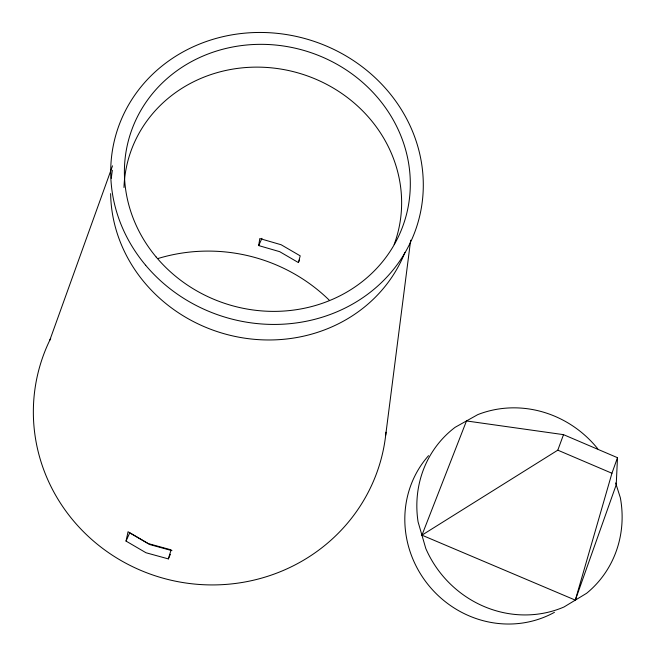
<?xml version="1.0" encoding="UTF-8"?>
<svg xmlns="http://www.w3.org/2000/svg" width="656" height="656" viewBox="0 0 656 656"><rect width="100%" height="100%" fill="white"/><g stroke="black" fill="none" stroke-linecap="round" stroke-linejoin="round"><path stroke-width="0.98" d="M617.493 457.691L616.222 484.784L575.328 600.125L421.939 535.165L466.482 420.947L563.52 434.649L617.493 457.691L611.941 473.255L575.328 600.125M385.687 435.24L410.664 240.203M258.694 245.582L259.801 238.554L281.129 244.745L300.202 255.848L298.39 262.564L279.653 251.658L258.694 245.582L261.957 238.308M126.034 541.085L128.059 531.737L148.371 543.603L171.101 549.859L168.346 558.896L146.001 552.754L126.034 541.085L129.724 532.869L149.658 544.521L171.962 550.655M49.807 340.185L112.52 165.829M421.939 535.165L557.797 450.164L563.52 434.649M168.346 558.896L170.355 554.312M298.39 262.564L299.587 259.833M557.797 450.164L611.941 473.255M615.631 482.947L620.338 497.691A105.895 100.22 49.6 0 1 586.62 593.278L563.988 606.997A105.895 100.22 49.6 0 1 425.801 548.514L418.077 521.873A105.895 100.22 49.6 0 1 455.133 427.302L477.773 414.625A105.895 100.22 49.6 0 1 597.796 448.843M386.007 432.206A176.915 170.585 10.3 0 1 162.942 578.149A176.915 170.585 10.3 0 1 50.701 338.373M404.932 252.437A152.7 141.261 16.5 0 1 236.824 336.79A152.7 141.261 16.5 0 1 110.634 193.618M111.307 178.317A152.7 141.261 16.5 0 1 112.373 170.322M123.976 187.518A139.679 129.207 16.5 0 1 287.754 70.356A139.679 129.207 16.5 0 1 394.158 244.499M157.973 258.521A168.444 162.409 10.4 0 1 329.468 300.382M554.468 612.302A101.811 96.703 50.3 0 1 428.163 584.742A101.811 96.703 50.3 0 1 428.54 455.674M145.681 265.286A157.276 144.927 16.7 0 0 412.993 236.668A157.276 144.927 16.7 0 0 242.335 33.399A157.276 144.927 16.7 0 0 145.681 265.286M156.169 257.021A143.861 132.553 16.7 0 0 400.767 231.412A143.861 132.553 16.7 0 0 245.131 45.157A143.861 132.553 16.7 0 0 156.169 257.021"/></g></svg>
